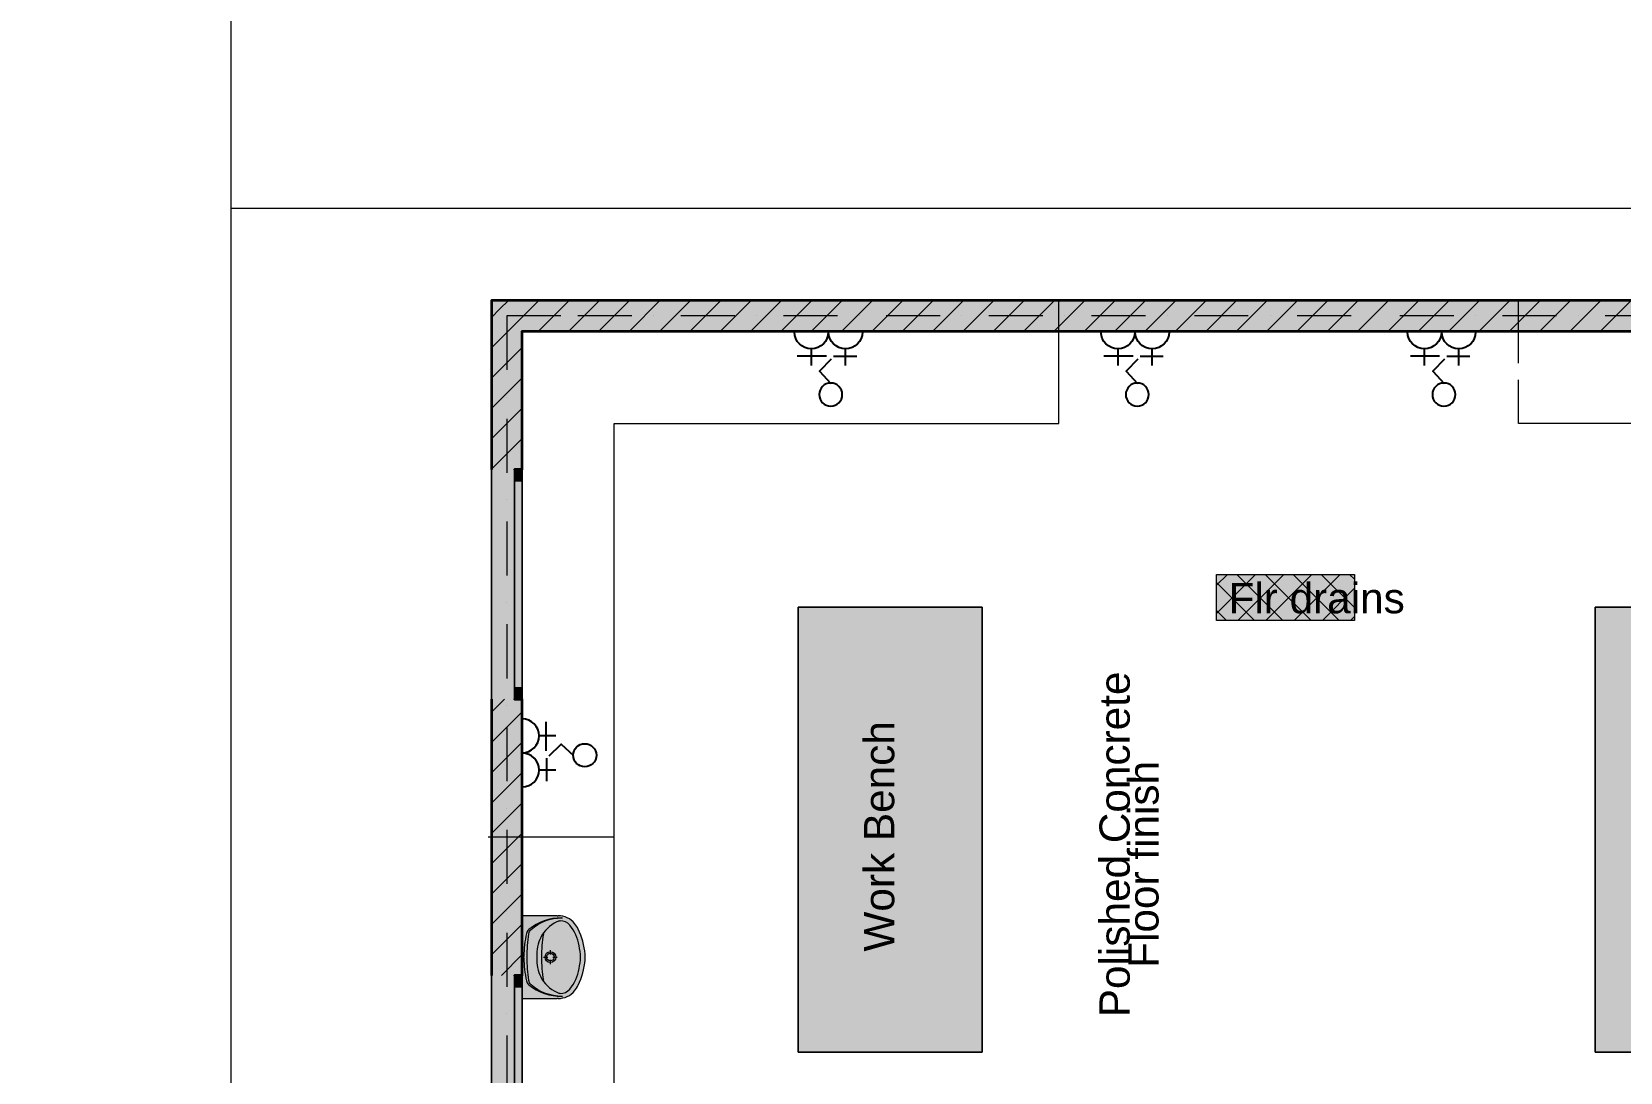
# Model space of a CAD drawing. Header units: millimetres. Extents: x -434067 to 834715, y -524312 to 693139.
# Drawn here: x 227685 to 238047, y 255039 to 261823 of the extents above; entities that cross this region are included whole.
import ezdxf

# ---------------------------------------------------------------- set-up
doc = ezdxf.new("R2010")
doc.units = ezdxf.units.MM
doc.layers.get('0').update_dxf_attribs({"color": 120})
doc.layers.add('Labels', color=7, linetype='Continuous')
doc.layers.add('PDF_2D Drafting - General', color=7, linetype='Continuous')
for name, color, linetype, true_color in [('PDF_Geometry', 7, 'Continuous', 0xff6600), ('PDF_Interior$-$Furniture$', 7, 'Continuous', 0x6a6a6a), ('PDF_Structural - Bearing', 7, 'Continuous', 0xffffff)]:
    doc.layers.add(name, color=color, linetype=linetype, true_color=true_color)
doc.styles.add('PDF ArialMT', font='arial.ttf')

# ---------------------------------------------------------------- blocks, each defined once
blk = doc.blocks.new('FF')
at = {"layer": 'PDF_Geometry', "color": 1, "lineweight": 25}
for points in [[(51, 478), (-155, 690), (46, 907)], [(-303, 293), (-303, 594)], [(300, 293), (300, 594)], [(-547, 420), (-33, 420)], [(94, 430), (501, 430)], [(596, -4), (-600, -4)]]:
    blk.add_lwpolyline(points, dxfattribs=at)
blk.add_circle((43, 1105), 204, dxfattribs=at)
for centre in [(-299, 0), (304, 0)]:
    blk.add_arc(centre, 299, 0, 180, dxfattribs=at)

msp = doc.modelspace()

# ---------------------------------------------------------------- hatches: boundary and pattern name
at = {"layer": 'PDF_Interior$-$Furniture$', "true_color": 0xffffff, "transparency": 33554559}
msp.add_hatch(color=7, dxfattribs=at).paths.add_polyline_path([(231113, 256060), (230884, 256060), (230884, 255520), (231113, 255520), (231129, 255520), (231145, 255522), (231160, 255526), (231175, 255532), (231190, 255539), (231203, 255549), (231215, 255559), (231226, 255571), (231238, 255588), (231249, 255607), (231258, 255626), (231266, 255646), (231273, 255665), (231279, 255687), (231284, 255707), (231288, 255728), (231291, 255750), (231294, 255771), (231294, 255790), (231294, 255809), (231291, 255830), (231288, 255851), (231284, 255872), (231279, 255893), (231274, 255910), (231266, 255933), (231258, 255953), (231249, 255973), (231238, 255991), (231226, 256008), (231215, 256020), (231203, 256031), (231190, 256040), (231175, 256048), (231160, 256053), (231145, 256057), (231129, 256059), (231121, 256060)])
at = {"layer": 'PDF_Structural - Bearing', "transparency": 33554559}
for color, points in [(7, [(230884, 259870), (230884, 258970), (230834, 258970), (230684, 258970), (230684, 260070)]), (256, [(230884, 257471), (230834, 257471), (230684, 257471), (230684, 258970), (230834, 258970), (230884, 258970)]), (256, [(230884, 257471), (230834, 257471), (230684, 257471), (230684, 258970), (230834, 258970), (230884, 258970)]), (7, [(230684, 255671), (230684, 257471), (230834, 257471), (230884, 257471), (230884, 255671), (230834, 255671)]), (256, [(230884, 254171), (230834, 254171), (230684, 254171), (230684, 255671), (230834, 255671), (230884, 255671)]), (256, [(230884, 254171), (230834, 254171), (230684, 254171), (230684, 255671), (230834, 255671), (230884, 255671)])]:
    msp.add_hatch(color=color, dxfattribs=at).paths.add_polyline_path(points)

# ---------------------------------------------------------------- linework, layer by layer
at = {"layer": 'PDF_2D Drafting - General', "color": 8, "lineweight": 15, "true_color": 0x7f7f7f}
for points in [[(231684, 295866), (230184, 295866), (230184, 263470), (228984, 263470), (228984, 260670)], [(230662, 256575), (230884, 256575), (231484, 256575), (231484, 259270), (234384, 259270), (234384, 260070)], [(237384, 259662), (237384, 259788), (237384, 260070)], [(240283, 259270), (237384, 259270), (237384, 259553)], [(230884, 254171), (231484, 254171), (231484, 256575)]]:
    msp.add_lwpolyline(points, dxfattribs=at)
at = {"layer": 'PDF_2D Drafting - General', "color": 253, "lineweight": 18, "true_color": 0xaaaaaa}
for points in [[(235414, 258030), (235668, 258285)], [(235414, 258214), (235485, 258285)], [(235846, 257985), (235546, 258285)], [(235552, 257985), (235852, 258285)], [(236030, 257985), (235730, 258285)], [(235736, 257985), (236036, 258285)], [(236213, 257985), (235913, 258285)], [(235920, 257985), (236220, 258285)], [(236313, 258069), (236097, 258285)], [(236313, 258253), (236281, 258285)], [(235662, 257985), (235414, 258233)], [(236104, 257985), (236313, 258195)], [(235478, 257985), (235414, 258049)], [(236288, 257985), (236313, 258011)]]:
    msp.add_lwpolyline(points, dxfattribs=at)
at = {"layer": 'PDF_2D Drafting - General', "color": 8, "lineweight": 15, "true_color": 0x7f7f7f}
for points in [[(235414, 257985), (235414, 258285), (236313, 258285), (236313, 257985)], [(233884, 258071), (232684, 258071), (232684, 255171), (233884, 255171)], [(233884, 255171), (232684, 255171), (232684, 258071), (233884, 258071)], [(239083, 258071), (237884, 258071), (237884, 255171), (239083, 255171)], [(239083, 255171), (237884, 255171), (237884, 258071), (239083, 258071)]]:
    msp.add_lwpolyline(points, close=True, dxfattribs=at)
at = {"layer": 'PDF_2D Drafting - General', "color": 7, "lineweight": 0, "true_color": 0xffffff, "transparency": 33554559}
msp.add_solid([(235414, 257985), (235414, 258285), (236313, 257985), (236313, 258285)], dxfattribs=at)
at = {"layer": 'PDF_2D Drafting - General', "lineweight": 0, "transparency": 33554559}
for points in [[(233884, 255171), (232684, 255171), (233884, 258071), (232684, 258071)], [(239083, 255171), (237884, 255171), (239083, 258071), (237884, 258071)]]:
    msp.add_solid(points, dxfattribs=at)
at = {"layer": 'PDF_Interior$-$Furniture$', "lineweight": 20}
for points in [[(231113, 256060), (230884, 256060), (230884, 255520), (231113, 255520)], [(230884, 255705), (230884, 255875)], [(231022, 255790), (231051, 255790)], [(231068, 255807), (231068, 255835)], [(231068, 255744), (231068, 255773)], [(231084, 255790), (231113, 255790)]]:
    msp.add_lwpolyline(points, dxfattribs=at)
for points in [[(231119, 255520, 0.227366), (231226, 255571, 0.04974), (231249, 255607, 0.095773), (231294, 255771, 0.01258), (231294, 255790, 0.012568), (231294, 255809, 0.095775), (231249, 255973, 0.048229), (231226, 256008, 0.226466), (231119, 256060)], [(230895, 255785, 0.05601), (230912, 255635, 0.166882), (230927, 255610, 0.172736), (231144, 255534, -0.182216), (230942, 255610, -0.178401), (230927, 255638, -0.032588), (230916, 255789, -0.032504), (230927, 255942, -0.182216), (230942, 255969, -0.183454), (231142, 256046, 0.173768), (230927, 255969, 0.170079), (230912, 255944, 0.055582), (230895, 255795)], [(231127, 256027, 0.156512), (231013, 255933, 0.136011), (230979, 255809, 0.024152), (230979, 255790, 0.024146), (230979, 255770, 0.136003), (231013, 255646, 0.157098), (231127, 255553)], [(231132, 255553, 0.217621), (231194, 255581, 0.128671), (231255, 255715, 0.060181), (231264, 255790, 0.060311), (231255, 255864, 0.128667), (231194, 255999, 0.218966), (231132, 256027)], [(231022, 255941, 0.03902), (231010, 255790, 0.039001), (231022, 255639)]]:
    msp.add_lwpolyline(points, format="xyb", dxfattribs=at)
for radius in [35.1, 25]:
    msp.add_circle((231068, 255790), radius, dxfattribs=at)
for points in [[(231113, 256060), (231115, 256060), (231117, 256060), (231119, 256060)], [(231127, 256027), (231129, 256027), (231130, 256027), (231132, 256027)], [(231142, 256046), (231144, 256046), (231146, 256046), (231148, 256046)], [(231144, 256046), (231145, 256046), (231146, 256046), (231148, 256046)], [(230895, 255789), (230895, 255791), (230895, 255794), (230895, 255795)], [(230895, 255785), (230895, 255786), (230895, 255788), (230895, 255790)], [(231132, 255553), (231130, 255553), (231129, 255553), (231127, 255553)], [(231119, 255520), (231117, 255520), (231115, 255520), (231113, 255520)], [(231148, 255534), (231146, 255534), (231144, 255534), (231142, 255534)], [(231148, 255534), (231147, 255534), (231145, 255534), (231144, 255534)]]:
    msp.add_open_spline(points, degree=3, dxfattribs=at)
at = {"layer": 'PDF_Structural - Bearing', "color": 123, "lineweight": 18, "true_color": 0x71cebe}
msp.add_lwpolyline([(227685, 254171), (227685, 245572), (228984, 245572), (228984, 239073), (241683, 239073), (241683, 260670), (228984, 260670), (228984, 254171)], close=True, dxfattribs=at)
at = {"layer": 'PDF_Structural - Bearing', "color": 7, "lineweight": 35}
for points in [[(241083, 259770), (241083, 260070), (230684, 260070), (230684, 258970)], [(230884, 258970), (230834, 258970), (230884, 258970), (230884, 259870), (240883, 259870), (240883, 259770), (240933, 259770), (240883, 259770)], [(230684, 257471), (230684, 255671)], [(230884, 255671), (230834, 255671), (230884, 255671), (230884, 257471), (230834, 257471), (230884, 257471)]]:
    msp.add_lwpolyline(points, dxfattribs=at)
at = {"layer": 'PDF_Structural - Bearing', "color": 132, "lineweight": 18, "true_color": 0x00bfbf}
for points in [[(230966, 260070), (230684, 260070), (230684, 259788)], [(231304, 260070), (231021, 260070)], [(231695, 260070), (231413, 260070)], [(232086, 260070), (231804, 260070)], [(232477, 260070), (232195, 260070)], [(232868, 260070), (232586, 260070)], [(233260, 260070), (232977, 260070)], [(233651, 260070), (233369, 260070)], [(234042, 260070), (233760, 260070)], [(234433, 260070), (234151, 260070)], [(234824, 260070), (234542, 260070)], [(235215, 260070), (234933, 260070)], [(235607, 260070), (235324, 260070)], [(235998, 260070), (235716, 260070)], [(236389, 260070), (236107, 260070)], [(236780, 260070), (236498, 260070)], [(237171, 260070), (236889, 260070)], [(237562, 260070), (237280, 260070)], [(237954, 260070), (237672, 260070)], [(231166, 259870), (230884, 259870), (230884, 259588)], [(231495, 259870), (231213, 259870)], [(231886, 259870), (231604, 259870)], [(232277, 259870), (231995, 259870)], [(232668, 259870), (232386, 259870)], [(233060, 259870), (232777, 259870)], [(233451, 259870), (233169, 259870)], [(233842, 259870), (233560, 259870)], [(234233, 259870), (233951, 259870)], [(234624, 259870), (234342, 259870)], [(235015, 259870), (234733, 259870)], [(235407, 259870), (235124, 259870)], [(235798, 259870), (235516, 259870)], [(236189, 259870), (235907, 259870)], [(236580, 259870), (236298, 259870)], [(236971, 259870), (236689, 259870)], [(237362, 259870), (237080, 259870)], [(237754, 259870), (237472, 259870)], [(238145, 259870), (237863, 259870)], [(230684, 259679), (230684, 259397)], [(230884, 259479), (230884, 259197)], [(230684, 259288), (230684, 259006)], [(230884, 259088), (230884, 258806)], [(230684, 258897), (230684, 258615)], [(230884, 258697), (230884, 258415)], [(230684, 258506), (230684, 258223)], [(230884, 258306), (230884, 258023)], [(230684, 258114), (230684, 257832)], [(230884, 257914), (230884, 257632)], [(230684, 257723), (230684, 257441)], [(230884, 257523), (230884, 257241)], [(230684, 257332), (230684, 257050)], [(230884, 257132), (230884, 256850)], [(230684, 256941), (230684, 256659)], [(230884, 256741), (230884, 256459)], [(230684, 256550), (230684, 256268)], [(230884, 256350), (230884, 256068)], [(230684, 256158), (230684, 255876)], [(230884, 255959), (230884, 255676)], [(230684, 255767), (230684, 255485)], [(230884, 255567), (230884, 255285)], [(230684, 255376), (230684, 255094)], [(230884, 255176), (230884, 254894)]]:
    msp.add_lwpolyline(points, dxfattribs=at)
at = {"layer": 'PDF_Structural - Bearing', "lineweight": 0}
for points in [[(230739, 260016), (230684, 259961)], [(230794, 260070), (230739, 260016)], [(230992, 260070), (230838, 259917)], [(231190, 260070), (230990, 259870)], [(231388, 260070), (231188, 259870)], [(231585, 260070), (231385, 259870)], [(231783, 260070), (231583, 259870)], [(231981, 260070), (231781, 259870)], [(232179, 260070), (231979, 259870)], [(232377, 260070), (232177, 259870)], [(232575, 260070), (232375, 259870)], [(232773, 260070), (232573, 259870)], [(232971, 260070), (232771, 259870)], [(233169, 260070), (232969, 259870)], [(233367, 260070), (233167, 259870)], [(233565, 260070), (233365, 259870)], [(233763, 260070), (233563, 259870)], [(233961, 260070), (233761, 259870)], [(234159, 260070), (233959, 259870)], [(234357, 260070), (234157, 259870)], [(234555, 260070), (234355, 259870)], [(234753, 260070), (234553, 259870)], [(234951, 260070), (234751, 259870)], [(235149, 260070), (234949, 259870)], [(235347, 260070), (235147, 259870)], [(235545, 260070), (235345, 259870)], [(235743, 260070), (235543, 259870)], [(235941, 260070), (235741, 259870)], [(236139, 260070), (235939, 259870)], [(236337, 260070), (236137, 259870)], [(236535, 260070), (236335, 259870)], [(236733, 260070), (236533, 259870)], [(236931, 260070), (236731, 259870)], [(237129, 260070), (236929, 259870)], [(237326, 260070), (237127, 259870)], [(237525, 260070), (237325, 259870)], [(237723, 260070), (237523, 259870)], [(237920, 260070), (237721, 259870)], [(238118, 260070), (237918, 259870)], [(230838, 259917), (230684, 259763)], [(230884, 259765), (230684, 259565)], [(230884, 259567), (230684, 259367)], [(230884, 259369), (230684, 259169)], [(230884, 259171), (230684, 258971)], [(230884, 258973), (230882, 258970)], [(230768, 257471), (230684, 257387)], [(230884, 257389), (230684, 257189)], [(230884, 257191), (230684, 256991)], [(230884, 256993), (230684, 256794)], [(230884, 256796), (230684, 256596)], [(230884, 256598), (230684, 256398)], [(230884, 256400), (230684, 256200)], [(230884, 256202), (230684, 256002)], [(230884, 256004), (230684, 255804)], [(230884, 255806), (230749, 255671)]]:
    msp.add_lwpolyline(points, dxfattribs=at)
at = {"layer": 'PDF_Structural - Bearing', "color": 123, "lineweight": 20, "true_color": 0x71cebe}
for points in [[(231137, 259970), (230784, 259970), (230784, 259618)], [(231600, 259970), (231248, 259970)], [(231741, 259970), (231741, 259970)], [(232271, 259970), (231918, 259970)], [(232412, 259970), (232412, 259970)], [(232941, 259970), (232588, 259970)], [(233082, 259970), (233082, 259970)], [(233611, 259970), (233258, 259970)], [(233752, 259970), (233752, 259970)], [(234281, 259970), (233928, 259970)], [(234422, 259970), (234422, 259970)], [(234951, 259970), (234599, 259970)], [(235092, 259970), (235092, 259970)], [(235621, 259970), (235269, 259970)], [(235763, 259970), (235763, 259970)], [(236292, 259970), (235939, 259970)], [(236433, 259970), (236433, 259970)], [(236962, 259970), (236609, 259970)], [(237103, 259970), (237103, 259970)], [(237632, 259970), (237279, 259970)], [(237773, 259970), (237773, 259970)], [(238302, 259970), (237950, 259970)], [(230784, 259441), (230784, 259441)], [(230784, 259300), (230784, 258947)], [(230784, 258771), (230784, 258771)], [(230784, 258630), (230784, 258277)], [(230784, 258101), (230784, 258101)], [(230784, 257960), (230784, 257607)], [(230784, 257431), (230784, 257431)], [(230784, 257290), (230784, 256937)], [(230784, 256760), (230784, 256760)], [(230784, 256619), (230784, 256267)], [(230784, 256090), (230784, 256090)], [(230784, 255949), (230784, 255596)], [(230784, 255420), (230784, 255420)], [(230784, 255279), (230784, 254926)]]:
    msp.add_lwpolyline(points, dxfattribs=at)
at = {"layer": 'PDF_Structural - Bearing', "color": 30, "lineweight": 18, "true_color": 0xff6600}
for points in [[(230684, 257471), (230684, 258970)], [(230884, 257471), (230884, 258970)], [(230834, 258895), (230834, 257546)], [(230884, 257546), (230884, 258895)], [(230684, 254171), (230684, 255671)], [(230884, 254171), (230884, 255671)], [(230834, 255596), (230834, 254246)], [(230884, 254246), (230884, 255596)]]:
    msp.add_lwpolyline(points, close=True, dxfattribs=at)
at = {"layer": 'PDF_Structural - Bearing', "color": 30, "lineweight": 20, "true_color": 0xff6600}
for points in [[(230834, 258970), (230834, 258895), (230884, 258895), (230884, 258970), (230884, 258895), (230834, 258895)], [(230884, 257471), (230884, 257546), (230834, 257546), (230834, 257471), (230834, 257546), (230884, 257546)], [(230834, 255671), (230834, 255596), (230884, 255596), (230884, 255671), (230884, 255596), (230834, 255596)]]:
    msp.add_lwpolyline(points, close=True, dxfattribs=at)
at = {"layer": 'PDF_Structural - Bearing', "color": 7, "lineweight": 0, "transparency": 33554559}
msp.add_solid([(241083, 260070), (240883, 259870), (230684, 260070), (230884, 259870)], dxfattribs=at)
at = {"layer": 'PDF_Structural - Bearing', "lineweight": 0, "transparency": 33554559}
for points in [[(230884, 258970), (230834, 258970), (230884, 258895), (230834, 258895)], [(230884, 258970), (230834, 258970), (230884, 258895), (230834, 258895)], [(230884, 258895), (230834, 258895), (230884, 257546), (230834, 257546)], [(230884, 258895), (230834, 258895), (230884, 257546), (230834, 257546)], [(230834, 257471), (230884, 257471), (230834, 257546), (230884, 257546)], [(230834, 257471), (230884, 257471), (230834, 257546), (230884, 257546)], [(230884, 255671), (230834, 255671), (230884, 255596), (230834, 255596)], [(230884, 255671), (230834, 255671), (230884, 255596), (230834, 255596)], [(230884, 255596), (230834, 255596), (230884, 254246), (230834, 254246)], [(230884, 255596), (230834, 255596), (230884, 254246), (230834, 254246)]]:
    msp.add_solid(points, dxfattribs=at)

# ---------------------------------------------------------------- block references
at = {"yscale": 0.3696958073639959, "zscale": 0.3696958073639959}
for p, xscale, rotation in [((232881, 259866), -0.3696958073639959, 180), ((234881, 259866), -0.3696958073639959, 180), ((236881, 259866), -0.3696958073639959, 180), ((230884, 257122), 0.3696958073639959, 270)]:
    msp.add_blockref('FF', p, dxfattribs=dict(at, xscale=xscale, rotation=rotation))

# ---------------------------------------------------------------- texts
at = {"layer": 'Labels', "color": 7, "insert": (235492, 258129), "char_height": 197.5, "attachment_point": 4, "style": 'PDF ArialMT'}
msp.add_mtext('Flr drains', dxfattribs=at)
at = {"layer": 'Labels', "color": 7, "attachment_point": 4, "rotation": 90, "style": 'PDF ArialMT'}
for s, insert, char_height in [('Polished Concrete', (234750, 255398), 197.46), ('Work Bench', (233214, 255826), 197.5), ('Floor finish', (234938, 255720), 197.46)]:
    msp.add_mtext(s, dxfattribs=dict(at, insert=insert, char_height=char_height))

doc.saveas('drawing.dxf')
